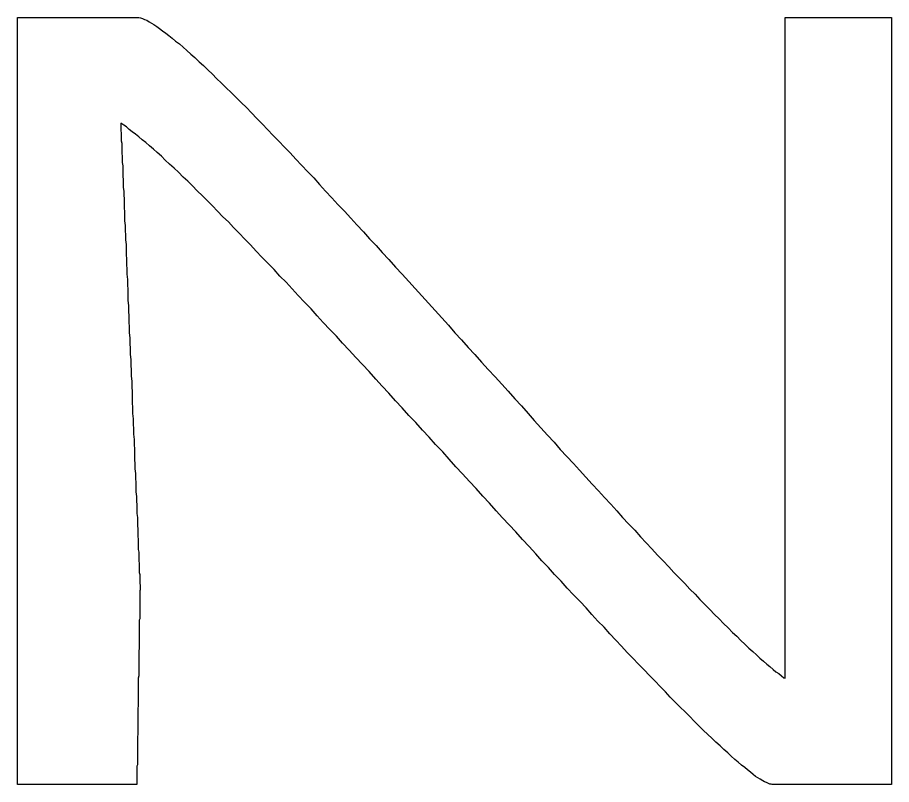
# Model space of a CAD drawing. Extents: x 3196 to 9141, y -1880 to 2325.
# Drawn here: x 8888.8 to 8898.1, y -1226.89 to -1218.73 of the extents above; entities that cross this region are included whole.
import ezdxf

# ---------------------------------------------------------------- set-up
doc = ezdxf.new("R2010")
doc.units = 0
doc.header["$MEASUREMENT"] = 0
doc.layers.add('10', color=10, linetype='CONTINUOUS')

msp = doc.modelspace()

# ---------------------------------------------------------------- linework, layer by layer
at = {"layer": '10', "linetype": 'Continuous'}
for points in [[(8890.104568, -1224.773635), (8890.104568, -1224.778685), (8890.104568, -1224.783685), (8890.104568, -1224.788735), (8890.104568, -1224.793735), (8890.104568, -1224.798785), (8890.104568, -1224.803785), (8890.104568, -1224.808785), (8890.104568, -1224.818835), (8890.099568, -1224.823885), (8890.099568, -1224.833935), (8890.099568, -1224.843985), (8890.099568, -1224.853985), (8890.099568, -1224.864035), (8890.099568, -1224.874085), (8890.099568, -1224.889135), (8890.099568, -1224.899185), (8890.099568, -1224.914285), (8890.099568, -1224.924335), (8890.099568, -1224.939385), (8890.099568, -1224.954435), (8890.099568, -1224.969535), (8890.099568, -1224.984585), (8890.099568, -1224.999635), (8890.099568, -1225.014685), (8890.099568, -1225.034785), (8890.099568, -1225.049885), (8890.099568, -1225.069935), (8890.099568, -1225.085035), (8890.099568, -1225.105085), (8890.099568, -1225.125185), (8890.094518, -1225.140235), (8890.094518, -1225.160335), (8890.094518, -1225.180435), (8890.094518, -1225.200535), (8890.094518, -1225.220635), (8890.094518, -1225.240685), (8890.094518, -1225.265785), (8890.094518, -1225.285885), (8890.094518, -1225.305985), (8890.094518, -1225.331085), (8890.094518, -1225.351185), (8890.094518, -1225.376285), (8890.094518, -1225.396385), (8890.094518, -1225.421485), (8890.094518, -1225.441585), (8890.089518, -1225.466685), (8890.089518, -1225.491785), (8890.089518, -1225.511885), (8890.089518, -1225.536985), (8890.089518, -1225.562085), (8890.089518, -1225.587235), (8890.089518, -1225.607285), (8890.089518, -1225.632435), (8890.089518, -1225.657535), (8890.089518, -1225.682635), (8890.089518, -1225.707735), (8890.089518, -1225.732835), (8890.084468, -1225.757985), (8890.084468, -1225.783085), (8890.084468, -1225.808185), (8890.084468, -1225.833285), (8890.084468, -1225.853385), (8890.084468, -1225.878485), (8890.084468, -1225.903585), (8890.084468, -1225.928735), (8890.084468, -1225.953835), (8890.084468, -1225.978935), (8890.084468, -1226.004035), (8890.084468, -1226.029135), (8890.084468, -1226.054285), (8890.079468, -1226.074335), (8890.079468, -1226.099485), (8890.079468, -1226.124585), (8890.079468, -1226.149685), (8890.079468, -1226.169785), (8890.079468, -1226.194885), (8890.079468, -1226.219985), (8890.079468, -1226.240085), (8890.079468, -1226.265185), (8890.079468, -1226.285285), (8890.079468, -1226.310385), (8890.079468, -1226.330485), (8890.079468, -1226.355585), (8890.074418, -1226.375685), (8890.074418, -1226.395735), (8890.074418, -1226.420885), (8890.074418, -1226.440935), (8890.074418, -1226.461035), (8890.074418, -1226.481135), (8890.074418, -1226.501235), (8890.074418, -1226.521285), (8890.074418, -1226.536385), (8890.074418, -1226.556485), (8890.074418, -1226.576535), (8890.074418, -1226.591635), (8890.074418, -1226.611685), (8890.074418, -1226.626785), (8890.074418, -1226.646835), (8890.074418, -1226.661935), (8890.074418, -1226.676985), (8890.069418, -1226.692035), (8890.069418, -1226.707135), (8890.069418, -1226.722185), (8890.069418, -1226.737235), (8890.069418, -1226.747285), (8890.069418, -1226.762385), (8890.069418, -1226.772385), (8890.069418, -1226.782435), (8890.069418, -1226.797535), (8890.069418, -1226.807585), (8890.069418, -1226.817585), (8890.069418, -1226.827635), (8890.069418, -1226.832685), (8890.069418, -1226.842735), (8890.069418, -1226.847735), (8890.069418, -1226.857785), (8890.069418, -1226.862785), (8890.069418, -1226.867835), (8890.069418, -1226.872835), (8890.069418, -1226.877885), (8890.069418, -1226.882885), (8890.069418, -1226.887935), (8890.064418, -1226.887935), (8890.059368, -1226.887935), (8890.054368, -1226.887935), (8890.049318, -1226.887935), (8890.044318, -1226.887935), (8890.039268, -1226.887935), (8890.029218, -1226.887935), (8890.024218, -1226.887935), (8890.019218, -1226.887935), (8890.014168, -1226.887935), (8890.009168, -1226.887935), (8889.999118, -1226.887935), (8889.994068, -1226.887935), (8889.984068, -1226.887935), (8889.979018, -1226.887935), (8889.968968, -1226.887935), (8889.958918, -1226.887935), (8889.948868, -1226.887935), (8889.943868, -1226.887935), (8889.933818, -1226.887935), (8889.923768, -1226.887935), (8889.913718, -1226.887935), (8889.903668, -1226.887935), (8889.893668, -1226.887935), (8889.878568, -1226.887935), (8889.868518, -1226.887935), (8889.858518, -1226.887935), (8889.848468, -1226.887935), (8889.833368, -1226.887935), (8889.823318, -1226.887935), (8889.808268, -1226.887935), (8889.798218, -1226.887935), (8889.788168, -1226.887935), (8889.773118, -1226.887935), (8889.758068, -1226.887935), (8889.748018, -1226.887935), (8889.732968, -1226.887935), (8889.722918, -1226.887935), (8889.707818, -1226.887935), (8889.692768, -1226.887935), (8889.677718, -1226.887935), (8889.667668, -1226.887935), (8889.652568, -1226.887935), (8889.637518, -1226.887935), (8889.622468, -1226.887935), (8889.607418, -1226.887935), (8889.592318, -1226.887935), (8889.582268, -1226.887935), (8889.567218, -1226.887935), (8889.552168, -1226.887935), (8889.537068, -1226.887935), (8889.522018, -1226.887935), (8889.506968, -1226.887935), (8889.491868, -1226.887935), (8889.476818, -1226.887935), (8889.461768, -1226.887935), (8889.446668, -1226.887935), (8889.431618, -1226.887935), (8889.416568, -1226.887935), (8889.401468, -1226.887935), (8889.386418, -1226.887935), (8889.371368, -1226.887935), (8889.356318, -1226.887935), (8889.346268, -1226.887935), (8889.331168, -1226.887935), (8889.316118, -1226.887935), (8889.301068, -1226.887935), (8889.285968, -1226.887935), (8889.270918, -1226.887935), (8889.255868, -1226.887935), (8889.240768, -1226.887935), (8889.225718, -1226.887935), (8889.215668, -1226.887935), (8889.200618, -1226.887935), (8889.185568, -1226.887935), (8889.170468, -1226.887935), (8889.160418, -1226.887935), (8889.145368, -1226.887935), (8889.130318, -1226.887935), (8889.120268, -1226.887935), (8889.105218, -1226.887935), (8889.095168, -1226.887935), (8889.080068, -1226.887935), (8889.070018, -1226.887935), (8889.054968, -1226.887935), (8889.044918, -1226.887935), (8889.029868, -1226.887935), (8889.019818, -1226.887935), (8889.009768, -1226.887935), (8888.999718, -1226.887935), (8888.984668, -1226.887935), (8888.974618, -1226.887935), (8888.964568, -1226.887935), (8888.954518, -1226.887935), (8888.944468, -1226.887935), (8888.934468, -1226.887935), (8888.924418, -1226.887935), (8888.914368, -1226.887935), (8888.909318, -1226.887935), (8888.899268, -1226.887935), (8888.889268, -1226.887935), (8888.884218, -1226.887935), (8888.874168, -1226.887935), (8888.869168, -1226.887935), (8888.859118, -1226.887935), (8888.854118, -1226.887935), (8888.849068, -1226.887935), (8888.844068, -1226.887935), (8888.839018, -1226.887935), (8888.834018, -1226.887935), (8888.828968, -1226.887935), (8888.823968, -1226.887935), (8888.818918, -1226.887935), (8888.813918, -1226.887935), (8888.808918, -1226.887935), (8888.803868, -1226.887935), (8888.798868, -1226.887935), (8888.798868, -1226.882885), (8888.798868, -1226.877885), (8888.798868, -1226.872835), (8888.798868, -1226.857785), (8888.798868, -1226.847735), (8888.798868, -1226.832685), (8888.798868, -1226.812585), (8888.798868, -1226.787485), (8888.798868, -1226.767385), (8888.798868, -1226.737235), (8888.798868, -1226.712135), (8888.798868, -1226.676985), (8888.798868, -1226.641835), (8888.798868, -1226.606685), (8888.798868, -1226.566485), (8888.798868, -1226.526335), (8888.798868, -1226.481135), (8888.798868, -1226.435935), (8888.798868, -1226.390735), (8888.798868, -1226.340535), (8888.798868, -1226.290285), (8888.798868, -1226.235035), (8888.798868, -1226.179835), (8888.798868, -1226.119535), (8888.798868, -1226.059285), (8888.798868, -1225.999035), (8888.798868, -1225.938735), (8888.798868, -1225.873485), (8888.798868, -1225.803185), (8888.798868, -1225.737885), (8888.798868, -1225.667585), (8888.798868, -1225.597285), (8888.798868, -1225.521935), (8888.798868, -1225.446585), (8888.798868, -1225.371285), (8888.798868, -1225.295935), (8888.798868, -1225.215585), (8888.798868, -1225.140235), (8888.798868, -1225.059885), (8888.798868, -1224.974535), (8888.798868, -1224.894185), (8888.798868, -1224.808785), (8888.798868, -1224.723435), (8888.798868, -1224.638035), (8888.798868, -1224.552685), (8888.798868, -1224.462285), (8888.798868, -1224.371885), (8888.798868, -1224.286535), (8888.798868, -1224.196135), (8888.798868, -1224.100685), (8888.798868, -1224.010285), (8888.798868, -1223.919935), (8888.798868, -1223.824485), (8888.798868, -1223.734085), (8888.798868, -1223.638685), (8888.798868, -1223.543285), (8888.798868, -1223.452885), (8888.798868, -1223.357435), (8888.798868, -1223.262035), (8888.798868, -1223.166635), (8888.798868, -1223.071185), (8888.798868, -1222.975785), (8888.798868, -1222.880335), (8888.798868, -1222.784935), (8888.798868, -1222.689535), (8888.798868, -1222.594085), (8888.798868, -1222.498685), (8888.798868, -1222.403285), (8888.798868, -1222.307835), (8888.798868, -1222.212435), (8888.798868, -1222.117035), (8888.798868, -1222.021585), (8888.798868, -1221.926185), (8888.798868, -1221.835785), (8888.798868, -1221.740385), (8888.798868, -1221.649985), (8888.798868, -1221.559585), (8888.798868, -1221.464135), (8888.798868, -1221.373735), (8888.798868, -1221.283385), (8888.798868, -1221.197985), (8888.798868, -1221.107585), (8888.798868, -1221.022235), (8888.798868, -1220.931835), (8888.798868, -1220.846435), (8888.798868, -1220.766085), (8888.798868, -1220.680735), (8888.798868, -1220.595335), (8888.798868, -1220.514985), (8888.798868, -1220.434635), (8888.798868, -1220.359335), (8888.798868, -1220.278985), (8888.798868, -1220.203635), (8888.798868, -1220.128285), (8888.798868, -1220.052985), (8888.798868, -1219.982685), (8888.798868, -1219.912335), (8888.798868, -1219.842035), (8888.798868, -1219.776785), (8888.798868, -1219.711485), (8888.798868, -1219.646185), (8888.798868, -1219.580885), (8888.798868, -1219.520635), (8888.798868, -1219.465385), (8888.798868, -1219.405135), (8888.798868, -1219.349885), (8888.798868, -1219.299685), (8888.798868, -1219.249435), (8888.798868, -1219.199235), (8888.798868, -1219.154035), (8888.798868, -1219.108835), (8888.798868, -1219.063635), (8888.798868, -1219.023485), (8888.798868, -1218.988285), (8888.798868, -1218.953135), (8888.798868, -1218.917985), (8888.798868, -1218.887885), (8888.798868, -1218.857735), (8888.798868, -1218.832635), (8888.798868, -1218.812535), (8888.798868, -1218.792435), (8888.798868, -1218.772385), (8888.798868, -1218.757285), (8888.798868, -1218.747235), (8888.798868, -1218.737185), (8888.798868, -1218.727185), (8888.803868, -1218.727185), (8888.808918, -1218.727185), (8888.813918, -1218.727185), (8888.818918, -1218.727185), (8888.823968, -1218.727185), (8888.828968, -1218.727185), (8888.834018, -1218.727185), (8888.839018, -1218.727185), (8888.844068, -1218.727185), (8888.849068, -1218.727185), (8888.859118, -1218.727185), (8888.864118, -1218.727185), (8888.869168, -1218.727185), (8888.879218, -1218.727185), (8888.884218, -1218.727185), (8888.894268, -1218.727185), (8888.904318, -1218.727185), (8888.909318, -1218.727185), (8888.919368, -1218.727185), (8888.929418, -1218.727185), (8888.939468, -1218.727185), (8888.949518, -1218.727185), (8888.959568, -1218.727185), (8888.969618, -1218.727185), (8888.979668, -1218.727185), (8888.989668, -1218.727185), (8889.004768, -1218.727185), (8889.014818, -1218.727185), (8889.024818, -1218.727185), (8889.034868, -1218.727185), (8889.049968, -1218.727185), (8889.060018, -1218.727185), (8889.075068, -1218.727185), (8889.085118, -1218.727185), (8889.100168, -1218.727185), (8889.110218, -1218.727185), (8889.125268, -1218.727185), (8889.140368, -1218.727185), (8889.150368, -1218.727185), (8889.165468, -1218.727185), (8889.180518, -1218.727185), (8889.190568, -1218.727185), (8889.205618, -1218.727185), (8889.220718, -1218.727185), (8889.235768, -1218.727185), (8889.250818, -1218.727185), (8889.260868, -1218.727185), (8889.275918, -1218.727185), (8889.291018, -1218.727185), (8889.306068, -1218.727185), (8889.321118, -1218.727185), (8889.336218, -1218.727185), (8889.351268, -1218.727185), (8889.366318, -1218.727185), (8889.381418, -1218.727185), (8889.396468, -1218.727185), (8889.411518, -1218.727185), (8889.426618, -1218.727185), (8889.441668, -1218.727185), (8889.456718, -1218.727185), (8889.471818, -1218.727185), (8889.481868, -1218.727185), (8889.496918, -1218.727185), (8889.511968, -1218.727185), (8889.527018, -1218.727185), (8889.542118, -1218.727185), (8889.557168, -1218.727185), (8889.572218, -1218.727185), (8889.587318, -1218.727185), (8889.602368, -1218.727185), (8889.617418, -1218.727185), (8889.627468, -1218.727185), (8889.642568, -1218.727185), (8889.657618, -1218.727185), (8889.672668, -1218.727185), (8889.687768, -1218.727185), (8889.697768, -1218.727185), (8889.712868, -1218.727185), (8889.727918, -1218.727185), (8889.737968, -1218.727185), (8889.753018, -1218.727185), (8889.768118, -1218.727185), (8889.778118, -1218.727185), (8889.793218, -1218.727185), (8889.803268, -1218.727185), (8889.818318, -1218.727185), (8889.828368, -1218.727185), (8889.838418, -1218.727185), (8889.853468, -1218.727185), (8889.863518, -1218.727185), (8889.873568, -1218.727185), (8889.883618, -1218.727185), (8889.893668, -1218.727185), (8889.908718, -1218.727185), (8889.918768, -1218.727185), (8889.928818, -1218.727185), (8889.933818, -1218.727185), (8889.943868, -1218.727185), (8889.953918, -1218.727185), (8889.963968, -1218.727185), (8889.974018, -1218.727185), (8889.979018, -1218.727185), (8889.989068, -1218.727185), (8889.994068, -1218.727185), (8890.004118, -1218.727185), (8890.009168, -1218.727185), (8890.014168, -1218.727185), (8890.024218, -1218.727185), (8890.029218, -1218.727185), (8890.034268, -1218.727185), (8890.039268, -1218.727185), (8890.044318, -1218.727185), (8890.049318, -1218.727185), (8890.054368, -1218.727185), (8890.059368, -1218.727185), (8890.064418, -1218.727185), (8890.069418, -1218.727185), (8890.074418, -1218.727185), (8890.089518, -1218.727185), (8890.109618, -1218.732185), (8890.129668, -1218.737185), (8890.149768, -1218.747235), (8890.174868, -1218.757285), (8890.199968, -1218.772385), (8890.225118, -1218.787435), (8890.250218, -1218.802485), (8890.280318, -1218.822585), (8890.310468, -1218.842685), (8890.340618, -1218.867785), (8890.375768, -1218.892885), (8890.410918, -1218.917985), (8890.446068, -1218.948135), (8890.481218, -1218.978285), (8890.521418, -1219.008385), (8890.561568, -1219.043535), (8890.601768, -1219.078685), (8890.641918, -1219.118885), (8890.687118, -1219.154035), (8890.732318, -1219.199235), (8890.777518, -1219.239385), (8890.822718, -1219.284585), (8890.872918, -1219.329785), (8890.918118, -1219.374985), (8890.968368, -1219.425235), (8891.018568, -1219.475435), (8891.073818, -1219.525685), (8891.124018, -1219.575885), (8891.179268, -1219.631135), (8891.234518, -1219.686385), (8891.289768, -1219.741585), (8891.345018, -1219.801885), (8891.405268, -1219.862135), (8891.460518, -1219.917385), (8891.520768, -1219.982685), (8891.581018, -1220.042935), (8891.641318, -1220.108235), (8891.701568, -1220.168485), (8891.761818, -1220.233785), (8891.822118, -1220.299035), (8891.887368, -1220.369335), (8891.952668, -1220.434635), (8892.012918, -1220.504935), (8892.078218, -1220.575285), (8892.143518, -1220.645585), (8892.208768, -1220.715885), (8892.279118, -1220.786185), (8892.344368, -1220.861535), (8892.409668, -1220.931835), (8892.479968, -1221.007135), (8892.545268, -1221.082485), (8892.615568, -1221.152785), (8892.680868, -1221.228135), (8892.751168, -1221.303435), (8892.821468, -1221.383785), (8892.891768, -1221.459135), (8892.962068, -1221.534485), (8893.032418, -1221.609785), (8893.102718, -1221.690135), (8893.173018, -1221.765485), (8893.243318, -1221.845835), (8893.313618, -1221.921135), (8893.383918, -1222.001485), (8893.454268, -1222.081885), (8893.524568, -1222.157185), (8893.594868, -1222.237535), (8893.665168, -1222.312885), (8893.735468, -1222.393235), (8893.805768, -1222.473585), (8893.881118, -1222.548885), (8893.951418, -1222.629235), (8894.021718, -1222.704585), (8894.092018, -1222.784935), (8894.162368, -1222.860285), (8894.232668, -1222.940635), (8894.297918, -1223.015935), (8894.368268, -1223.091285), (8894.438568, -1223.171635), (8894.508868, -1223.246985), (8894.574168, -1223.322285), (8894.644468, -1223.397635), (8894.714768, -1223.472935), (8894.780068, -1223.543285), (8894.845318, -1223.618585), (8894.915668, -1223.693935), (8894.980918, -1223.764235), (8895.046218, -1223.834535), (8895.111518, -1223.904835), (8895.176768, -1223.975135), (8895.237068, -1224.045485), (8895.302318, -1224.115785), (8895.367618, -1224.181035), (8895.427868, -1224.251385), (8895.488168, -1224.316635), (8895.548418, -1224.381935), (8895.608668, -1224.447235), (8895.668968, -1224.507485), (8895.729218, -1224.572785), (8895.784468, -1224.633035), (8895.844718, -1224.693285), (8895.899968, -1224.748535), (8895.955218, -1224.808785), (8896.010468, -1224.864035), (8896.060668, -1224.919285), (8896.115918, -1224.974535), (8896.166118, -1225.024735), (8896.216368, -1225.079985), (8896.266568, -1225.125185), (8896.311768, -1225.175435), (8896.361968, -1225.220635), (8896.407168, -1225.270835), (8896.452368, -1225.310985), (8896.497568, -1225.356185), (8896.537768, -1225.396385), (8896.582968, -1225.436535), (8896.623118, -1225.471735), (8896.663318, -1225.506885), (8896.698468, -1225.542035), (8896.738618, -1225.577185), (8896.773768, -1225.607285), (8896.803918, -1225.632435), (8896.839068, -1225.662535), (8896.869218, -1225.687635), (8896.899318, -1225.707735), (8896.929468, -1225.732835), (8896.954568, -1225.752935), (8896.969668, -1225.757985), (8896.969668, -1225.752935), (8896.969668, -1225.742885), (8896.969668, -1225.732835), (8896.969668, -1225.722835), (8896.969668, -1225.707735), (8896.969668, -1225.692685), (8896.969668, -1225.672585), (8896.969668, -1225.652485), (8896.969668, -1225.627385), (8896.969668, -1225.602285), (8896.969668, -1225.572135), (8896.969668, -1225.542035), (8896.969668, -1225.511885), (8896.969668, -1225.476735), (8896.969668, -1225.441585), (8896.969668, -1225.401385), (8896.969668, -1225.361235), (8896.969668, -1225.321035), (8896.969668, -1225.275835), (8896.969668, -1225.230635), (8896.969668, -1225.185435), (8896.969668, -1225.135235), (8896.969668, -1225.085035), (8896.969668, -1225.034785), (8896.969668, -1224.979535), (8896.969668, -1224.929335), (8896.969668, -1224.869085), (8896.969668, -1224.813835), (8896.969668, -1224.753585), (8896.969668, -1224.693285), (8896.969668, -1224.633035), (8896.969668, -1224.567735), (8896.969668, -1224.502485), (8896.969668, -1224.437185), (8896.969668, -1224.371885), (8896.969668, -1224.301585), (8896.969668, -1224.236285), (8896.969668, -1224.165985), (8896.969668, -1224.095685), (8896.969668, -1224.020335), (8896.969668, -1223.950035), (8896.969668, -1223.874735), (8896.969668, -1223.799385), (8896.969668, -1223.724035), (8896.969668, -1223.648735), (8896.969668, -1223.573385), (8896.969668, -1223.498085), (8896.969668, -1223.417735), (8896.969668, -1223.337385), (8896.969668, -1223.262035), (8896.969668, -1223.181685), (8896.969668, -1223.101335), (8896.969668, -1223.020985), (8896.969668, -1222.940635), (8896.969668, -1222.860285), (8896.969668, -1222.774885), (8896.969668, -1222.694535), (8896.969668, -1222.614185), (8896.969668, -1222.528835), (8896.969668, -1222.448485), (8896.969668, -1222.368135), (8896.969668, -1222.282735), (8896.969668, -1222.202385), (8896.969668, -1222.117035), (8896.969668, -1222.036685), (8896.969668, -1221.956335), (8896.969668, -1221.870935), (8896.969668, -1221.790585), (8896.969668, -1221.710235), (8896.969668, -1221.624835), (8896.969668, -1221.544485), (8896.969668, -1221.464135), (8896.969668, -1221.383785), (8896.969668, -1221.303435), (8896.969668, -1221.223085), (8896.969668, -1221.142735), (8896.969668, -1221.067435), (8896.969668, -1220.987085), (8896.969668, -1220.911735), (8896.969668, -1220.836385), (8896.969668, -1220.761085), (8896.969668, -1220.685735), (8896.969668, -1220.610435), (8896.969668, -1220.535085), (8896.969668, -1220.464785), (8896.969668, -1220.389435), (8896.969668, -1220.319135), (8896.969668, -1220.248835), (8896.969668, -1220.183535), (8896.969668, -1220.113235), (8896.969668, -1220.047935), (8896.969668, -1219.982685), (8896.969668, -1219.917385), (8896.969668, -1219.852085), (8896.969668, -1219.791835), (8896.969668, -1219.731585), (8896.969668, -1219.671285), (8896.969668, -1219.616035), (8896.969668, -1219.555785), (8896.969668, -1219.505585), (8896.969668, -1219.450335), (8896.969668, -1219.400135), (8896.969668, -1219.349885), (8896.969668, -1219.299685), (8896.969668, -1219.254485), (8896.969668, -1219.209285), (8896.969668, -1219.164085), (8896.969668, -1219.123885), (8896.969668, -1219.083735), (8896.969668, -1219.043535), (8896.969668, -1219.008385), (8896.969668, -1218.973235), (8896.969668, -1218.943135), (8896.969668, -1218.912985), (8896.969668, -1218.882835), (8896.969668, -1218.857735), (8896.969668, -1218.832635), (8896.969668, -1218.812535), (8896.969668, -1218.792435), (8896.969668, -1218.777385), (8896.969668, -1218.762335), (8896.969668, -1218.752285), (8896.969668, -1218.742235), (8896.969668, -1218.732185), (8896.969668, -1218.727185), (8896.974668, -1218.727185), (8896.979668, -1218.727185), (8896.984718, -1218.727185), (8896.989718, -1218.727185), (8896.994768, -1218.727185), (8896.999768, -1218.727185), (8897.004818, -1218.727185), (8897.009818, -1218.727185), (8897.014868, -1218.727185), (8897.019868, -1218.727185), (8897.029918, -1218.727185), (8897.034918, -1218.727185), (8897.039968, -1218.727185), (8897.050018, -1218.727185), (8897.055018, -1218.727185), (8897.065068, -1218.727185), (8897.070068, -1218.727185), (8897.080118, -1218.727185), (8897.085168, -1218.727185), (8897.095218, -1218.727185), (8897.105218, -1218.727185), (8897.115268, -1218.727185), (8897.125318, -1218.727185), (8897.130368, -1218.727185), (8897.140418, -1218.727185), (8897.150418, -1218.727185), (8897.160468, -1218.727185), (8897.170518, -1218.727185), (8897.180568, -1218.727185), (8897.195618, -1218.727185), (8897.205668, -1218.727185), (8897.215718, -1218.727185), (8897.225768, -1218.727185), (8897.235818, -1218.727185), (8897.250868, -1218.727185), (8897.260918, -1218.727185), (8897.270968, -1218.727185), (8897.286018, -1218.727185), (8897.296068, -1218.727185), (8897.311118, -1218.727185), (8897.321168, -1218.727185), (8897.336268, -1218.727185), (8897.346318, -1218.727185), (8897.361368, -1218.727185), (8897.371418, -1218.727185), (8897.386468, -1218.727185), (8897.396518, -1218.727185), (8897.411568, -1218.727185), (8897.421618, -1218.727185), (8897.436668, -1218.727185), (8897.451768, -1218.727185), (8897.461818, -1218.727185), (8897.476868, -1218.727185), (8897.486918, -1218.727185), (8897.501968, -1218.727185), (8897.517068, -1218.727185), (8897.527068, -1218.727185), (8897.542168, -1218.727185), (8897.557218, -1218.727185), (8897.567268, -1218.727185), (8897.582318, -1218.727185), (8897.592368, -1218.727185), (8897.607418, -1218.727185), (8897.622518, -1218.727185), (8897.632568, -1218.727185), (8897.647618, -1218.727185), (8897.657668, -1218.727185), (8897.672718, -1218.727185), (8897.682768, -1218.727185), (8897.697818, -1218.727185), (8897.712918, -1218.727185), (8897.722968, -1218.727185), (8897.738018, -1218.727185), (8897.748068, -1218.727185), (8897.758118, -1218.727185), (8897.773168, -1218.727185), (8897.783218, -1218.727185), (8897.798268, -1218.727185), (8897.808318, -1218.727185), (8897.818368, -1218.727185), (8897.833418, -1218.727185), (8897.843468, -1218.727185), (8897.853518, -1218.727185), (8897.863568, -1218.727185), (8897.873618, -1218.727185), (8897.888668, -1218.727185), (8897.898718, -1218.727185), (8897.908768, -1218.727185), (8897.918818, -1218.727185), (8897.928868, -1218.727185), (8897.938868, -1218.727185), (8897.943918, -1218.727185), (8897.953968, -1218.727185), (8897.964018, -1218.727185), (8897.974068, -1218.727185), (8897.984068, -1218.727185), (8897.989118, -1218.727185), (8897.999168, -1218.727185), (8898.004168, -1218.727185), (8898.014218, -1218.727185), (8898.019268, -1218.727185), (8898.029268, -1218.727185), (8898.034318, -1218.727185), (8898.039318, -1218.727185), (8898.044368, -1218.727185), (8898.054418, -1218.727185), (8898.059418, -1218.727185), (8898.064418, -1218.727185), (8898.069468, -1218.727185), (8898.074468, -1218.727185), (8898.079518, -1218.727185), (8898.084518, -1218.727185), (8898.089568, -1218.727185), (8898.094568, -1218.727185), (8898.099618, -1218.727185), (8898.099618, -1218.737185), (8898.099618, -1218.742235), (8898.099618, -1218.757285), (8898.099618, -1218.772385), (8898.099618, -1218.787435), (8898.099618, -1218.807535), (8898.099618, -1218.832635), (8898.099618, -1218.857735), (8898.099618, -1218.882835), (8898.099618, -1218.912985), (8898.099618, -1218.948135), (8898.099618, -1218.983285), (8898.099618, -1219.018435), (8898.099618, -1219.058635), (8898.099618, -1219.103835), (8898.099618, -1219.149035), (8898.099618, -1219.194235), (8898.099618, -1219.244435), (8898.099618, -1219.294635), (8898.099618, -1219.344885), (8898.099618, -1219.400135), (8898.099618, -1219.455335), (8898.099618, -1219.515635), (8898.099618, -1219.575885), (8898.099618, -1219.641185), (8898.099618, -1219.701435), (8898.099618, -1219.766735), (8898.099618, -1219.837035), (8898.099618, -1219.907335), (8898.099618, -1219.977635), (8898.099618, -1220.047935), (8898.099618, -1220.123285), (8898.099618, -1220.193585), (8898.099618, -1220.273935), (8898.099618, -1220.349285), (8898.099618, -1220.429635), (8898.099618, -1220.509985), (8898.099618, -1220.590335), (8898.099618, -1220.670685), (8898.099618, -1220.756035), (8898.099618, -1220.841435), (8898.099618, -1220.926785), (8898.099618, -1221.012185), (8898.099618, -1221.102585), (8898.099618, -1221.187935), (8898.099618, -1221.278335), (8898.099618, -1221.368735), (8898.099618, -1221.459135), (8898.099618, -1221.549535), (8898.099618, -1221.639935), (8898.099618, -1221.735335), (8898.099618, -1221.825735), (8898.099618, -1221.921135), (8898.099618, -1222.011535), (8898.099618, -1222.106985), (8898.099618, -1222.202385), (8898.099618, -1222.297785), (8898.099618, -1222.393235), (8898.099618, -1222.488635), (8898.099618, -1222.584085), (8898.099618, -1222.679485), (8898.099618, -1222.774885), (8898.099618, -1222.870335), (8898.099618, -1222.965735), (8898.099618, -1223.061135), (8898.099618, -1223.156585), (8898.099618, -1223.251985), (8898.099618, -1223.347385), (8898.099618, -1223.442835), (8898.099618, -1223.538235), (8898.099618, -1223.628635), (8898.099618, -1223.724035), (8898.099618, -1223.819485), (8898.099618, -1223.909885), (8898.099618, -1224.005285), (8898.099618, -1224.095685), (8898.099618, -1224.186085), (8898.099618, -1224.276485), (8898.099618, -1224.366885), (8898.099618, -1224.452235), (8898.099618, -1224.542635), (8898.099618, -1224.628035), (8898.099618, -1224.713385), (8898.099618, -1224.798785), (8898.099618, -1224.884135), (8898.099618, -1224.969535), (8898.099618, -1225.049885), (8898.099618, -1225.130235), (8898.099618, -1225.210585), (8898.099618, -1225.290935), (8898.099618, -1225.366235), (8898.099618, -1225.441585), (8898.099618, -1225.516885), (8898.099618, -1225.587235), (8898.099618, -1225.662535), (8898.099618, -1225.732835), (8898.099618, -1225.798135), (8898.099618, -1225.863435), (8898.099618, -1225.928735), (8898.099618, -1225.993985), (8898.099618, -1226.054285), (8898.099618, -1226.114535), (8898.099618, -1226.174785), (8898.099618, -1226.230035), (8898.099618, -1226.285285), (8898.099618, -1226.335485), (8898.099618, -1226.385735), (8898.099618, -1226.435935), (8898.099618, -1226.481135), (8898.099618, -1226.521285), (8898.099618, -1226.566485), (8898.099618, -1226.601685), (8898.099618, -1226.641835), (8898.099618, -1226.676985), (8898.099618, -1226.707135), (8898.099618, -1226.737235), (8898.099618, -1226.762385), (8898.099618, -1226.787485), (8898.099618, -1226.807585), (8898.099618, -1226.827635), (8898.099618, -1226.847735), (8898.099618, -1226.857785), (8898.099618, -1226.867835), (8898.099618, -1226.877885), (8898.099618, -1226.882885), (8898.099618, -1226.887935)], [(8898.099618, -1226.887935), (8898.094568, -1226.887935), (8898.089568, -1226.887935), (8898.084518, -1226.887935), (8898.079518, -1226.887935), (8898.074468, -1226.887935), (8898.069468, -1226.887935), (8898.064418, -1226.887935), (8898.054418, -1226.887935), (8898.049368, -1226.887935), (8898.044368, -1226.887935), (8898.039318, -1226.887935), (8898.029268, -1226.887935), (8898.024268, -1226.887935), (8898.014218, -1226.887935), (8898.009218, -1226.887935), (8897.999168, -1226.887935), (8897.989118, -1226.887935), (8897.984068, -1226.887935), (8897.974068, -1226.887935), (8897.964018, -1226.887935), (8897.953968, -1226.887935), (8897.943918, -1226.887935), (8897.933868, -1226.887935), (8897.923818, -1226.887935), (8897.913768, -1226.887935), (8897.903718, -1226.887935), (8897.888668, -1226.887935), (8897.878618, -1226.887935), (8897.868568, -1226.887935), (8897.853518, -1226.887935), (8897.843468, -1226.887935), (8897.833418, -1226.887935), (8897.818368, -1226.887935), (8897.808318, -1226.887935), (8897.793268, -1226.887935), (8897.778168, -1226.887935), (8897.768168, -1226.887935), (8897.753068, -1226.887935), (8897.738018, -1226.887935), (8897.727968, -1226.887935), (8897.712918, -1226.887935), (8897.697818, -1226.887935), (8897.687768, -1226.887935), (8897.672718, -1226.887935), (8897.657668, -1226.887935), (8897.642618, -1226.887935), (8897.627518, -1226.887935), (8897.612468, -1226.887935), (8897.597418, -1226.887935), (8897.587368, -1226.887935), (8897.572268, -1226.887935), (8897.557218, -1226.887935), (8897.542168, -1226.887935), (8897.527068, -1226.887935), (8897.512018, -1226.887935), (8897.496968, -1226.887935), (8897.481868, -1226.887935), (8897.466818, -1226.887935), (8897.451768, -1226.887935), (8897.436668, -1226.887935), (8897.421618, -1226.887935), (8897.406568, -1226.887935), (8897.391518, -1226.887935), (8897.376418, -1226.887935), (8897.361368, -1226.887935), (8897.346318, -1226.887935), (8897.331218, -1226.887935), (8897.321168, -1226.887935), (8897.306118, -1226.887935), (8897.291068, -1226.887935), (8897.275968, -1226.887935), (8897.260918, -1226.887935), (8897.245868, -1226.887935), (8897.235818, -1226.887935), (8897.220768, -1226.887935), (8897.205668, -1226.887935), (8897.190618, -1226.887935), (8897.180568, -1226.887935), (8897.165518, -1226.887935), (8897.150418, -1226.887935), (8897.140418, -1226.887935), (8897.125318, -1226.887935), (8897.115268, -1226.887935), (8897.100218, -1226.887935), (8897.090168, -1226.887935), (8897.075118, -1226.887935), (8897.065068, -1226.887935), (8897.055018, -1226.887935), (8897.039968, -1226.887935), (8897.029918, -1226.887935), (8897.019868, -1226.887935), (8897.009818, -1226.887935), (8896.999768, -1226.887935), (8896.984718, -1226.887935), (8896.974668, -1226.887935), (8896.964618, -1226.887935), (8896.959618, -1226.887935), (8896.949568, -1226.887935), (8896.939518, -1226.887935), (8896.929468, -1226.887935), (8896.924468, -1226.887935), (8896.914418, -1226.887935), (8896.904368, -1226.887935), (8896.899318, -1226.887935), (8896.894318, -1226.887935), (8896.884268, -1226.887935), (8896.879268, -1226.887935), (8896.874218, -1226.887935), (8896.869218, -1226.887935), (8896.864168, -1226.887935), (8896.859168, -1226.887935), (8896.854118, -1226.887935), (8896.849118, -1226.887935), (8896.844118, -1226.887935), (8896.839068, -1226.887935), (8896.834068, -1226.887935), (8896.829018, -1226.887935), (8896.818968, -1226.882885), (8896.803918, -1226.882885), (8896.788868, -1226.877885), (8896.768768, -1226.867835), (8896.748668, -1226.857785), (8896.728568, -1226.847735), (8896.703468, -1226.832685), (8896.678368, -1226.817585), (8896.653268, -1226.802535), (8896.628168, -1226.782435), (8896.598018, -1226.757335), (8896.567868, -1226.732235), (8896.537768, -1226.707135), (8896.502618, -1226.682035), (8896.467468, -1226.651885), (8896.432268, -1226.621735), (8896.392118, -1226.586585), (8896.356968, -1226.551435), (8896.316768, -1226.516285), (8896.276618, -1226.476135), (8896.231418, -1226.435935), (8896.186218, -1226.395735), (8896.146018, -1226.355585), (8896.095818, -1226.310385), (8896.050618, -1226.265185), (8896.000418, -1226.214985), (8895.955218, -1226.164735), (8895.904968, -1226.114535), (8895.849718, -1226.064285), (8895.799518, -1226.014085), (8895.744268, -1225.958835), (8895.694068, -1225.903585), (8895.638818, -1225.843335), (8895.583568, -1225.788085), (8895.523318, -1225.727835), (8895.468068, -1225.667585), (8895.407818, -1225.607285), (8895.347518, -1225.542035), (8895.287268, -1225.481735), (8895.227018, -1225.416485), (8895.166768, -1225.351185), (8895.101468, -1225.285885), (8895.041218, -1225.215585), (8894.975918, -1225.150285), (8894.910618, -1225.079985), (8894.850368, -1225.009685), (8894.785068, -1224.939385), (8894.714768, -1224.869085), (8894.649468, -1224.798785), (8894.584218, -1224.723435), (8894.513868, -1224.653135), (8894.448618, -1224.577785), (8894.378318, -1224.507485), (8894.313018, -1224.432135), (8894.242718, -1224.356835), (8894.172368, -1224.281485), (8894.102068, -1224.201135), (8894.031768, -1224.125835), (8893.961468, -1224.050485), (8893.891168, -1223.975135), (8893.820868, -1223.894785), (8893.750568, -1223.819485), (8893.680218, -1223.739135), (8893.609918, -1223.663785), (8893.534618, -1223.583435), (8893.464268, -1223.508085), (8893.393968, -1223.427735), (8893.323668, -1223.347385), (8893.248368, -1223.272085), (8893.178018, -1223.191735), (8893.107718, -1223.116385), (8893.037418, -1223.036035), (8892.962068, -1222.960735), (8892.891768, -1222.880335), (8892.821468, -1222.805035), (8892.751168, -1222.724685), (8892.680868, -1222.649335), (8892.610568, -1222.574035), (8892.540218, -1222.493685), (8892.469918, -1222.418335), (8892.399618, -1222.342985), (8892.329318, -1222.267685), (8892.259018, -1222.192335), (8892.193718, -1222.117035), (8892.123418, -1222.046685), (8892.053118, -1221.971385), (8891.987818, -1221.901085), (8891.922518, -1221.825735), (8891.852218, -1221.755435), (8891.786918, -1221.685135), (8891.721668, -1221.614835), (8891.656368, -1221.544485), (8891.591068, -1221.479235), (8891.530818, -1221.408935), (8891.465518, -1221.343635), (8891.400268, -1221.278335), (8891.339968, -1221.213035), (8891.279718, -1221.147785), (8891.219468, -1221.087485), (8891.159168, -1221.022235), (8891.098918, -1220.961935), (8891.043668, -1220.901685), (8890.983418, -1220.846435), (8890.928168, -1220.786185), (8890.872918, -1220.730935), (8890.817718, -1220.675685), (8890.767468, -1220.625485), (8890.712218, -1220.570235), (8890.662018, -1220.520035), (8890.611818, -1220.469785), (8890.561568, -1220.424585), (8890.511368, -1220.374385), (8890.466168, -1220.329185), (8890.415918, -1220.288985), (8890.370718, -1220.243785), (8890.330568, -1220.203635), (8890.285368, -1220.163435), (8890.245168, -1220.128285), (8890.205018, -1220.093135), (8890.164818, -1220.057985), (8890.124668, -1220.027885), (8890.089518, -1219.997735), (8890.054368, -1219.967585), (8890.019218, -1219.942485), (8889.989068, -1219.917385), (8889.958918, -1219.892285), (8889.928818, -1219.872185), (8889.898668, -1219.852085), (8889.898668, -1219.857135), (8889.898668, -1219.867135), (8889.898668, -1219.872185), (8889.898668, -1219.882235), (8889.898668, -1219.892285), (8889.898668, -1219.907335), (8889.898668, -1219.922385), (8889.898668, -1219.937485), (8889.903668, -1219.952535), (8889.903668, -1219.972635), (8889.903668, -1219.992685), (8889.903668, -1220.012785), (8889.903668, -1220.037885), (8889.908718, -1220.063035), (8889.908718, -1220.088135), (8889.908718, -1220.113235), (8889.908718, -1220.143385), (8889.908718, -1220.173485), (8889.913718, -1220.203635), (8889.913718, -1220.233785), (8889.913718, -1220.268935), (8889.918768, -1220.304085), (8889.918768, -1220.339235), (8889.918768, -1220.374385), (8889.918768, -1220.414535), (8889.923768, -1220.454735), (8889.923768, -1220.489885), (8889.923768, -1220.535085), (8889.928818, -1220.575285), (8889.928818, -1220.615435), (8889.933818, -1220.660635), (8889.933818, -1220.705835), (8889.933818, -1220.751035), (8889.938868, -1220.796235), (8889.938868, -1220.846435), (8889.938868, -1220.891635), (8889.943868, -1220.941885), (8889.943868, -1220.992085), (8889.948868, -1221.042285), (8889.948868, -1221.092535), (8889.953918, -1221.142735), (8889.953918, -1221.192985), (8889.953918, -1221.248185), (8889.958918, -1221.298435), (8889.958918, -1221.353685), (8889.963968, -1221.403885), (8889.963968, -1221.459135), (8889.968968, -1221.514385), (8889.968968, -1221.569635), (8889.974018, -1221.624835), (8889.974018, -1221.680085), (8889.974018, -1221.735335), (8889.979018, -1221.795585), (8889.979018, -1221.850835), (8889.984068, -1221.906085), (8889.984068, -1221.966335), (8889.989068, -1222.021585), (8889.989068, -1222.081885), (8889.994068, -1222.137085), (8889.994068, -1222.192335), (8889.999118, -1222.252585), (8889.999118, -1222.307835), (8890.004118, -1222.368135), (8890.004118, -1222.423335), (8890.009168, -1222.483635), (8890.009168, -1222.538885), (8890.014168, -1222.599135), (8890.014168, -1222.654385), (8890.019218, -1222.714635), (8890.019218, -1222.769885), (8890.019218, -1222.825135), (8890.024218, -1222.880335), (8890.024218, -1222.940635), (8890.029218, -1222.995885), (8890.029218, -1223.051085), (8890.034268, -1223.106335), (8890.034268, -1223.161585), (8890.039268, -1223.216835), (8890.039268, -1223.267035), (8890.044318, -1223.322285), (8890.044318, -1223.372535), (8890.044318, -1223.427735), (8890.049318, -1223.477985), (8890.049318, -1223.528185), (8890.054368, -1223.578435), (8890.054368, -1223.628635), (8890.059368, -1223.678835), (8890.059368, -1223.729085), (8890.059368, -1223.774285), (8890.064418, -1223.824485), (8890.064418, -1223.869685), (8890.069418, -1223.914885), (8890.069418, -1223.960085), (8890.069418, -1224.005285), (8890.074418, -1224.045485), (8890.074418, -1224.090685), (8890.074418, -1224.130835), (8890.079468, -1224.171035), (8890.079468, -1224.206185), (8890.079468, -1224.246335), (8890.084468, -1224.281485), (8890.084468, -1224.316635), (8890.084468, -1224.351785), (8890.084468, -1224.386935), (8890.089518, -1224.417085), (8890.089518, -1224.452235), (8890.089518, -1224.482385), (8890.089518, -1224.507485), (8890.094518, -1224.537635), (8890.094518, -1224.562735), (8890.094518, -1224.587835), (8890.094518, -1224.607935), (8890.094518, -1224.633035), (8890.099568, -1224.653135), (8890.099568, -1224.673235), (8890.099568, -1224.688285), (8890.099568, -1224.703335), (8890.099568, -1224.718435), (8890.099568, -1224.733485), (8890.099568, -1224.743535), (8890.099568, -1224.753585), (8890.104568, -1224.758585), (8890.104568, -1224.763585), (8890.104568, -1224.768635), (8890.104568, -1224.773635)]]:
    msp.add_lwpolyline(points, dxfattribs=at)

doc.saveas('drawing.dxf')
